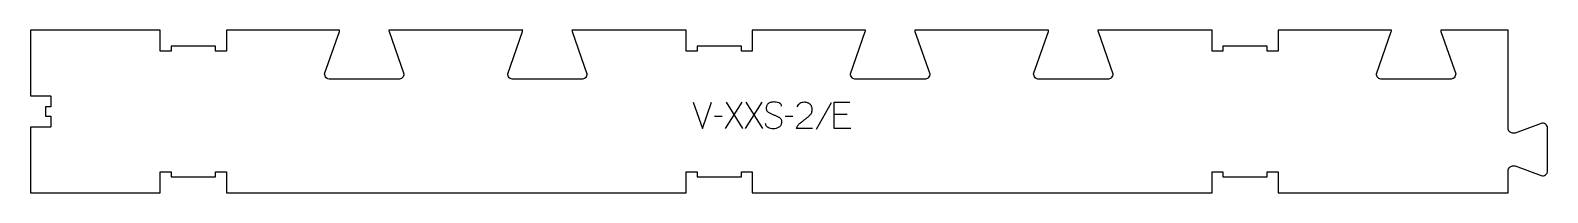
# Model space of a CAD drawing. Extents: x 0 to 1731, y 0 to 186.
import ezdxf

# ---------------------------------------------------------------- set-up
doc = ezdxf.new("R2010")
doc.units = 0
doc.layers.add('1_ANYTOOL_1MMDEEP_LABELS_S', color=2, linetype='CONTINUOUS')
doc.layers.add('4_ANYTOOL_CUTTHROUGH_OUTSI', color=5, linetype='CONTINUOUS')

msp = doc.modelspace()

# ---------------------------------------------------------------- linework, layer by layer
at = {"layer": '1_ANYTOOL_1MMDEEP_LABELS_S'}
for p, q in [((789.569797, 87.148118), (780.784083, 87.062404)), ((811.898368, 103.262404), (792.998368, 73.262404)), ((813.141226, 73.262404), (794.198368, 103.262404)), ((834.612654, 103.262404), (815.712654, 73.262404)), ((835.855511, 73.262404), (816.912654, 103.262404)), ((870.055511, 87.148118), (861.269797, 87.062404)), ((913.855511, 102.790976), (896.669797, 72.019547)), ((931.941226, 89.333833), (917.284083, 89.333833))]:
    msp.add_line(p, q, dxfattribs=at)
for points in [[(756.441226, 103.262404), (766.812654, 73.262404), (777.355511, 103.262404)], [(936.22694, 73.262404), (917.284083, 73.262404), (917.284083, 103.262404), (935.112654, 103.262404)]]:
    msp.add_lwpolyline(points, dxfattribs=at)
for points in [[(857.241226, 98.67669, 0.071867), (857.048112, 100.013297, 0.100684), (856.421583, 101.194547, 0.047558), (855.947029, 101.670997, 0.038563), (855.397029, 102.059726, 0.037928), (854.699841, 102.407194, 0.026634), (853.962654, 102.662404, 0.028461), (850.939321, 103.348387, 0.041577), (847.855511, 103.605261, 0.036938), (846.353151, 103.494122, 0.041531), (844.887654, 103.149904, 0.041583), (843.510277, 102.572696, 0.038125), (842.241226, 101.783833, 0.057611), (841.171073, 100.791929, 0.065808), (840.37694, 99.571333, 0.06469), (839.899444, 98.111778, 0.046778), (839.755511, 96.57669, 0.052235), (839.917867, 95.026848, 0.075448), (840.462654, 93.57669, 0.076671), (841.378746, 92.403637, 0.061023), (842.584083, 91.519547, 0.021951), (845.612937, 89.992201, 0.018213), (848.755511, 88.712404, -0.02405), (851.856996, 87.406942, -0.02981), (854.798368, 85.77669, -0.068439), (855.93967, 84.810759, -0.079282), (856.748368, 83.558833, -0.076308), (857.173368, 81.980151, -0.047772), (857.198368, 80.333833, -0.046243), (856.905134, 78.652873, -0.06359), (856.255511, 77.082047, -0.064671), (855.282687, 75.797858, -0.057073), (854.02694, 74.783833, -0.067522), (851.058631, 73.420922, -0.070793), (847.834083, 72.919547, -0.064027), (844.695067, 73.282062, -0.070447), (841.769797, 74.462404, -0.054374), (840.61138, 75.312037, -0.074742), (839.712654, 76.423118, -0.075199), (839.189647, 77.729497, -0.057737), (839.02694, 79.133833)], [(892.641226, 73.305261), (874.341226, 73.348118, -0.034491), (875.004004, 75.09545, -0.037732), (875.910868, 76.728476, -0.037744), (877.050163, 78.203112, -0.03482), (878.391226, 79.498118, -0.00859), (881.35045, 81.896701, -0.008791), (884.391226, 84.190976, 0.020588), (887.210514, 86.424418, 0.025206), (889.812654, 88.905261, 0.046908), (890.833249, 90.206503, 0.051091), (891.580511, 91.680261, 0.050722), (892.029244, 93.328436, 0.041139), (892.169797, 95.033833, 0.039396), (892.027152, 96.841419, 0.058519), (891.537654, 98.580261, 0.060358), (890.747096, 99.987377, 0.061397), (889.641226, 101.162404, 0.048006), (888.285268, 102.084364, 0.045901), (886.780511, 102.737404, 0.045216), (885.04045, 103.139964, 0.034258), (883.255511, 103.262404, 0.055622), (880.620941, 102.968417, 0.079896), (878.17694, 101.987404, 0.080617), (876.207552, 100.321704, 0.060287), (874.769797, 98.162404)]]:
    msp.add_lwpolyline(points, format="xyb", dxfattribs=at)
at = {"layer": '4_ANYTOOL_CUTTHROUGH_OUTSI'}
msp.add_lwpolyline([(1686.160358, 74.064518), (1686.16013, 185.500002), (1609.320567, 185.500002, 0.061784), (1609.555561, 184.105132), (1626.451094, 135.83259, -0.084368), (1626.46513, 135.750002, -0.414214), (1620.21513, 129.500002), (1542.21513, 129.500002, -0.414214), (1535.96513, 135.750002, -0.084368), (1535.979165, 135.83259), (1552.878278, 184.116197, 0.0608), (1553.109609, 185.500002), (1535.931287, 185.500002), (1423.908453, 185.500002), (1423.908453, 161.750002, -0.414214), (1423.658453, 161.500002), (1411.658453, 161.500002, -0.414214), (1411.408453, 161.750002), (1411.408453, 167.500002), (1360.908453, 167.500002), (1360.908453, 161.750002, -0.414214), (1360.658453, 161.500002), (1348.658453, 161.500002, -0.414214), (1348.408453, 161.750002), (1348.408453, 185.500002), (1235.973616, 185.500002), (1218.139214, 185.500002, 0.061784), (1218.374208, 184.105132), (1235.269742, 135.83259, -0.084368), (1235.283777, 135.750002, -0.414214), (1229.033777, 129.500002), (1151.033777, 129.500002, -0.414214), (1144.783777, 135.750002, -0.084368), (1144.797812, 135.83259), (1161.696925, 184.116197, 0.0608), (1161.928256, 185.500002), (1009.233214, 185.500002, 0.061784), (1009.468208, 184.105132), (1026.363742, 135.83259, -0.084368), (1026.377777, 135.750002, -0.414214), (1020.127777, 129.500002), (942.127777, 129.500002, -0.414214), (935.877777, 135.750002, -0.084368), (935.891812, 135.83259), (952.790925, 184.116197, 0.0608), (953.022256, 185.500002), (935.843934, 185.500002), (823.821101, 185.500002), (823.821101, 161.750002, -0.414214), (823.571101, 161.500002), (811.571101, 161.500002, -0.414214), (811.321101, 161.750002), (811.321101, 167.500002), (760.821101, 167.500002), (760.821101, 161.750002, -0.414214), (760.571101, 161.500002), (748.571101, 161.500002, -0.414214), (748.321101, 161.750002), (748.321101, 185.500002), (635.886263, 185.500002), (618.051862, 185.500002, 0.061784), (618.286856, 184.105132), (635.182389, 135.83259, -0.084368), (635.196424, 135.750002, -0.414214), (628.946424, 129.500002), (550.946424, 129.500002, -0.414214), (544.696424, 135.750002, -0.084368), (544.71046, 135.83259), (561.609573, 184.116197, 0.0608), (561.840903, 185.500002), (409.145862, 185.500002, 0.061784), (409.380856, 184.105132), (426.276389, 135.83259, -0.084368), (426.290424, 135.750002, -0.414214), (420.040424, 129.500002), (342.040424, 129.500002, -0.414214), (335.790424, 135.750002, -0.084368), (335.80446, 135.83259), (352.703573, 184.116197, 0.0608), (352.934903, 185.500002), (335.756582, 185.500002), (223.733748, 185.500002), (223.733748, 161.750002, -0.414214), (223.483748, 161.500002), (211.483748, 161.500002, -0.414214), (211.233748, 161.750002), (211.233748, 167.500002), (160.733748, 167.500002), (160.733748, 161.750002, -0.414214), (160.483748, 161.500002), (148.483748, 161.500002, -0.414214), (148.233748, 161.750002), (148.233748, 185.500002), (0, 185.500001), (0, 110.499993), (23.053024, 110.499993, -0.414214), (23.303024, 110.249993), (23.303024, 98.249993, -0.414214), (23.053024, 97.999993), (17.303024, 97.999993), (17.303024, 87.499993), (23.053024, 87.499993, -0.414214), (23.303024, 87.249993), (23.303024, 75.249993, -0.414214), (23.053024, 74.999993), (0, 74.999993), (0, 0.000001), (148.233748, 0), (148.233748, 23.75, -0.414214), (148.483748, 24), (160.483748, 24, -0.414214), (160.733748, 23.75), (160.733748, 18), (211.233748, 18), (211.233748, 23.75, -0.414214), (211.483748, 24), (223.483748, 24, -0.414214), (223.733748, 23.75), (223.733748, 0), (748.321101, 0), (748.321101, 23.75, -0.414214), (748.571101, 24), (760.571101, 24, -0.414214), (760.821101, 23.75), (760.821101, 18), (811.321101, 18), (811.321101, 23.75, -0.414214), (811.571101, 24), (823.571101, 24, -0.414214), (823.821101, 23.75), (823.821101, 0), (1348.408453, 0), (1348.408453, 23.75, -0.414214), (1348.658453, 24), (1360.658453, 24, -0.414214), (1360.908453, 23.75), (1360.908453, 18), (1411.408453, 18), (1411.408453, 23.75, -0.414214), (1411.658453, 24), (1423.658453, 24, -0.414214), (1423.908453, 23.75), (1423.908453, 0), (1686.160589, 0), (1686.160358, 24.570602, -0.237079), (1688.679542, 29.584934, -0.237079), (1694.206282, 30.557017, -0.015604), (1694.221077, 30.552071), (1723.997062, 19.55254, 0.236338), (1729.066796, 20.45156, 0.237079), (1731.384445, 25.064744), (1731.383989, 73.570828, 0.237079), (1729.06634, 78.184014, 0.237101), (1723.981965, 79.078101), (1694.221081, 68.083053, -0.015608), (1694.206282, 68.078104, -0.237079), (1688.679542, 69.050188, -0.237079)], format="xyb", close=True, dxfattribs=at)

doc.saveas('drawing.dxf')
